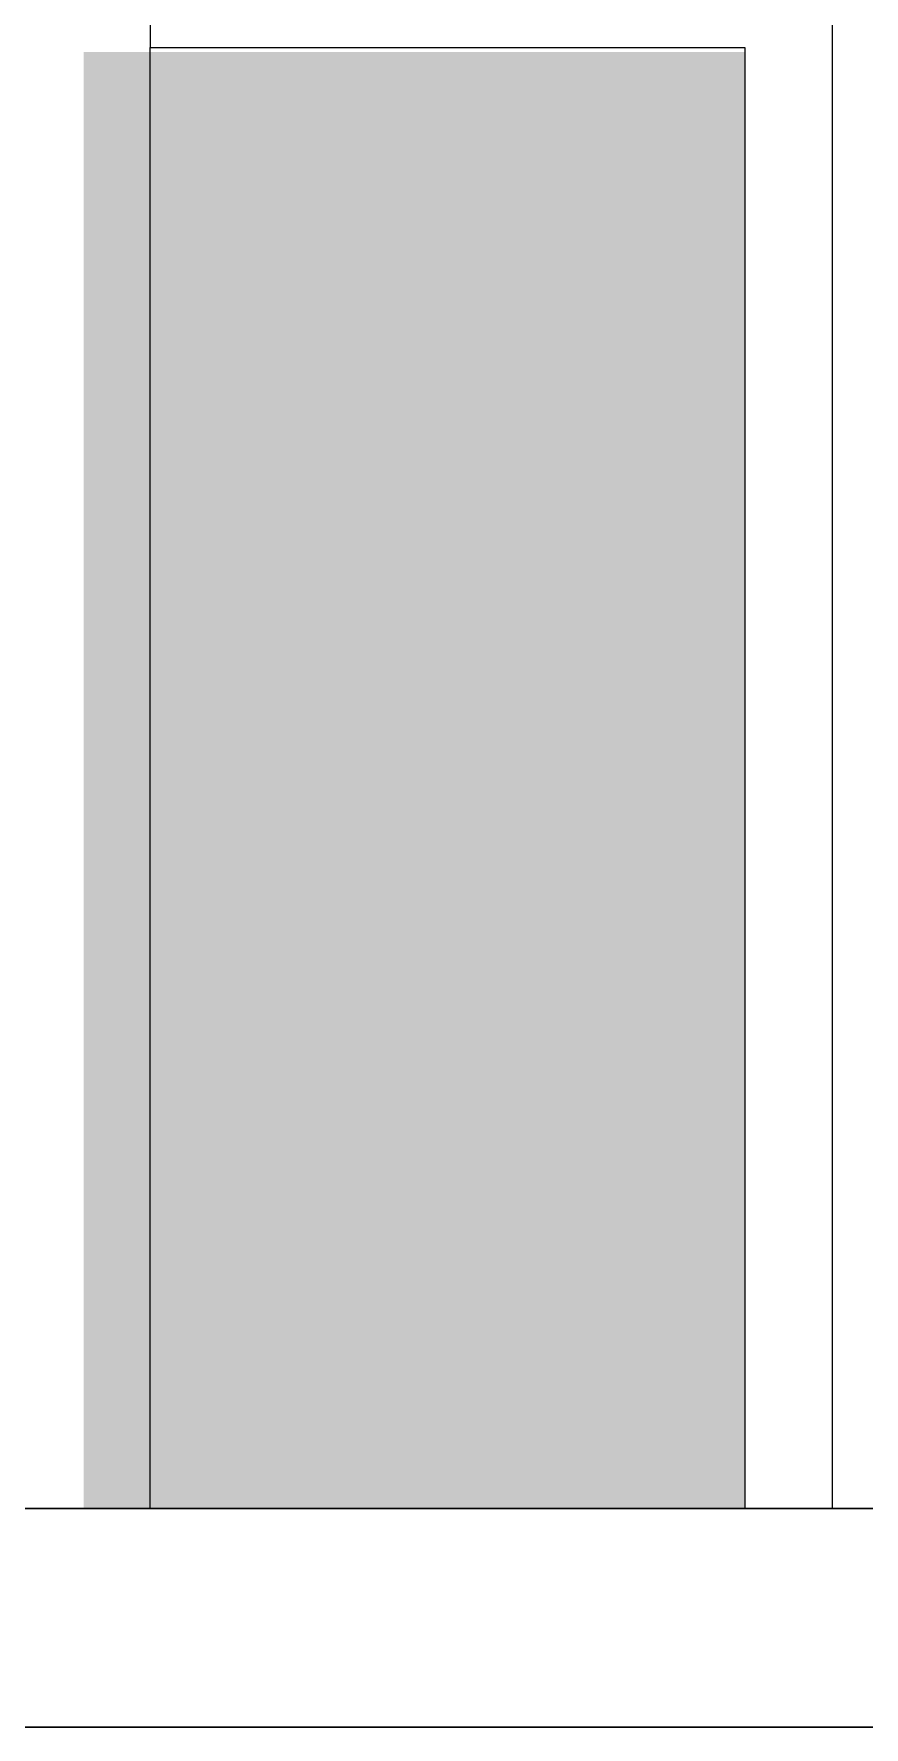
# Model space of a CAD drawing. Header units: millimetres. Extents: x 186.2 to 198.2, y 175.9 to 183.5.
# Drawn here: x 189.218 to 190.167, y 175.856 to 177.792 of the extents above; entities that cross this region are included whole.
import ezdxf

# ---------------------------------------------------------------- set-up
doc = ezdxf.new("R2010")
doc.units = ezdxf.units.MM
doc.layers.add('ladrilloVisto', color=18, linetype='Continuous', lineweight=30)
doc.layers.add('Muebles', color=6, linetype='Continuous', lineweight=20)
doc.layers.add('tabiqueInterior', color=18, linetype='Continuous')

# ---------------------------------------------------------------- blocks, each defined once
blk = doc.blocks.new('armarioEmpotrado')
at = {"layer": 'Muebles'}
blk.add_line((188.8983, 176.5586), (188.8983, 178.2286), dxfattribs=at)
at = {"layer": 'Muebles', "ltscale": 0.01}
for p, q in [((188.8983, 178.2286), (189.5783, 178.2286)), ((189.5783, 178.2286), (189.5783, 176.5586)), ((189.5783, 176.5586), (188.8983, 176.5586))]:
    blk.add_line(p, q, dxfattribs=at)
blk = doc.blocks.new('S-3d12a6')
at = {"color": 23}
for points in [[(20, 0, -780), (0, 0, -780), (20, -420, -780), (0, -420, -780)], [(0, 0, 380), (0, -420, 380), (450, 0, 380), (450, -420, 380)], [(0, 0, -800), (0, -420, -800), (450, 0, -800), (450, -420, -800)], [(20, 0, -780), (20, -20, -780), (430, 0, -780), (430, -20, -780)], [(450, 0, -780), (430, 0, -780), (450, -420, -780), (430, -420, -780)], [(20, -20), (20, -420), (430, -20), (430, -420)], [(20, -20, -400), (20, -420, -400), (430, -20, -400), (430, -420, -400)]]:
    blk.add_trace(points, dxfattribs=at)

msp = doc.modelspace()

# ---------------------------------------------------------------- linework, layer by layer
at = {"layer": 'ladrilloVisto'}
msp.add_lwpolyline([(186.4511, 177.0313), (186.2011, 177.0313), (186.2011, 175.8563), (190.6864, 175.8563), (190.6864, 176.1063), (186.4511, 176.1063)], close=True, dxfattribs=at)
at = {"layer": 'tabiqueInterior'}
msp.add_lwpolyline([(191.9651, 178.2543), (191.9651, 178.7763), (191.8651, 178.7763), (191.8651, 178.5543), (190.1311, 178.5543), (190.1311, 179.0272), (189.9711, 179.0272), (189.9711, 178.9272), (190.0311, 178.9272), (190.0311, 177.8563), (189.3511, 177.8563), (189.3511, 177.7763), (190.0311, 177.7763), (190.0311, 176.1063), (190.1311, 176.1063), (190.1311, 178.4543), (191.8651, 178.4543), (191.8651, 178.2543), (191.9651, 178.2543), (191.8737, 178.2543)], dxfattribs=at)

# ---------------------------------------------------------------- block references
at = {"layer": 'Muebles'}
msp.add_blockref('armarioEmpotrado', (0.4528, -0.4523), dxfattribs=at)
at = {"layer": 'tabiqueInterior', "ltscale": 0.01, "xscale": 0.0037, "yscale": 0.0018, "zscale": 0.0018, "rotation": 270}
msp.add_blockref('S-3d12a6', (190.0311, 177.7713, 1.44), dxfattribs=at)

doc.saveas('drawing.dxf')
